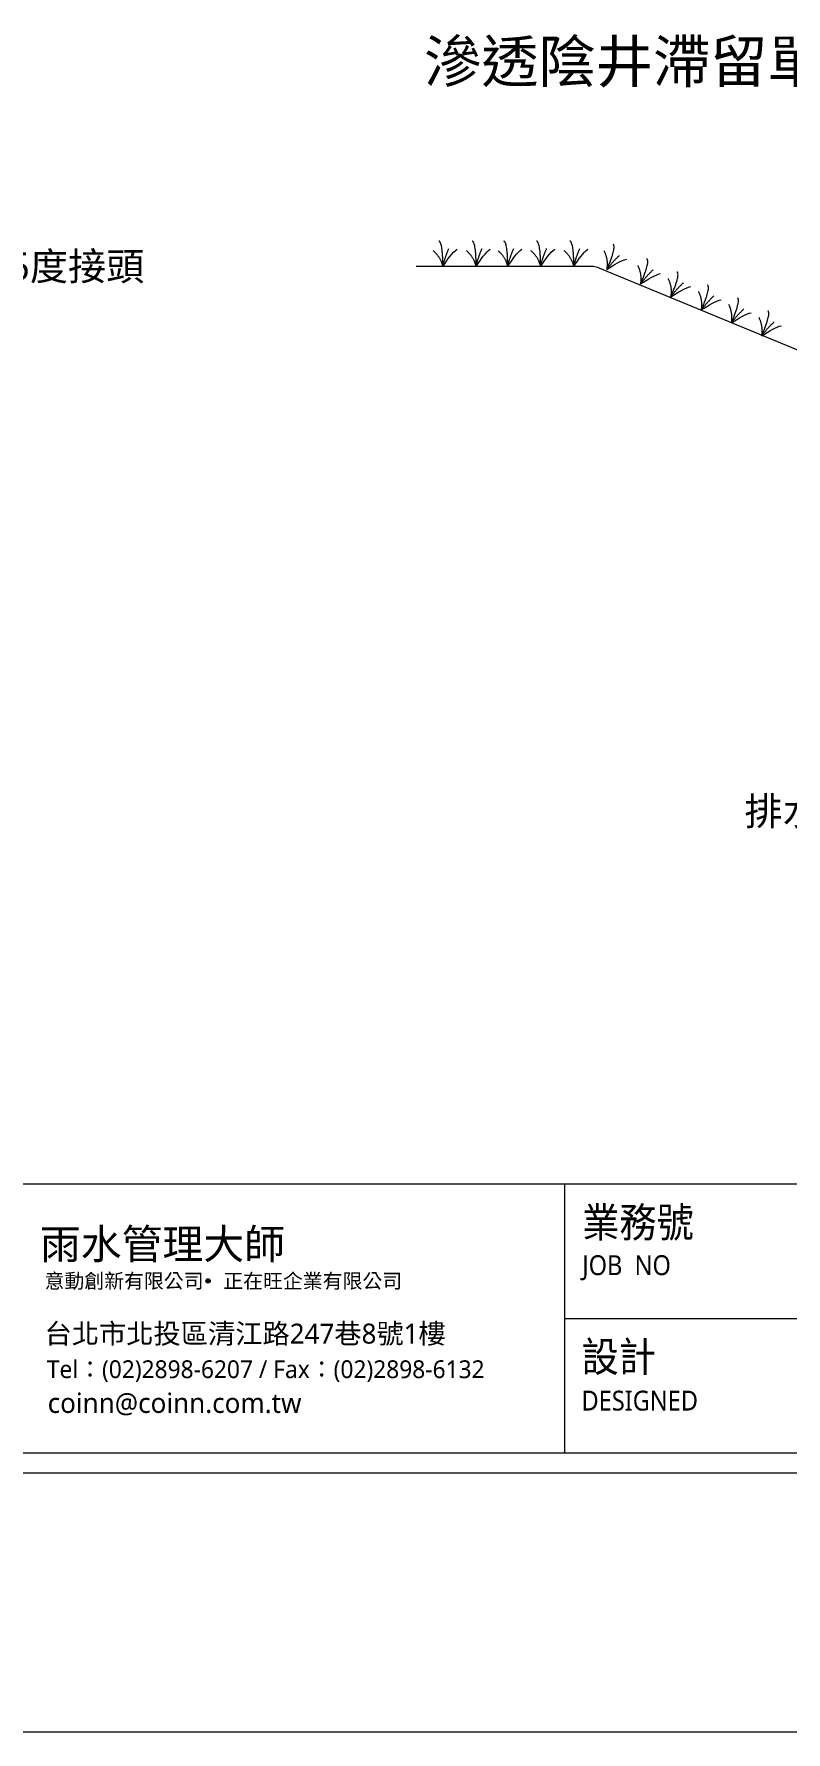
# Model space of a CAD drawing. Header units: millimetres. Extents: x 4229 to 8429, y -1187 to 1783.
# Drawn here: x 5417 to 5955, y -1187 to 27 of the extents above; entities that cross this region are included whole.
import ezdxf
from ezdxf.enums import TextEntityAlignment as Align

# ---------------------------------------------------------------- set-up
doc = ezdxf.new("R2010")
doc.units = ezdxf.units.MM
doc.styles.add('圖框文字', font='Microsoft JhengHei.ttf')
doc.styles.add('微軟正黑體-20', font='Microsoft JhengHei.ttf', dxfattribs={"height": 20})
doc.styles.add('微軟正黑體-30', font='Microsoft JhengHei.ttf', dxfattribs={"height": 30})

msp = doc.modelspace()

# ---------------------------------------------------------------- hatches: boundary and pattern name
at = {"lineweight": 5}
h = msp.add_hatch(color=256, dxfattribs=at)
h.dxf.hatch_style = 1
h.paths.add_polyline_path([(5542.8, -864.8, 1), (5539.7, -864.8, 1)])

# ---------------------------------------------------------------- linework, layer by layer
for p, q in [((5816, -139), (5690.1, -139)), ((6085, -249.3), (5819.8, -139.7)), ((8241.9, -795.5, 163.2), (4416, -795.5, 163.2)), ((8241.9, -795.5, 326.4), (4416, -795.5, 326.4)), ((8241.9, -795.5, 326.4), (4416, -795.5, 326.4)), ((5796.2, -795.5, 326.4), (5796.2, -987.8, 326.4)), ((5796.2, -891.6, 326.4), (6244.4, -891.6, 326.4)), ((4416, -987.8, 326.4), (8241.9, -987.8, 326.4)), ((8429, -1187.5, 163.2), (4229, -1187.5, 163.2))]:
    msp.add_line(p, q, dxfattribs=at)
at = {"color": 4, "lineweight": 5}
msp.add_line((4401.8, -1002, 326.4), (8256.2, -1002, 326.4), dxfattribs=at)
at = {"lineweight": 5}
msp.add_circle((5541.2, -864.8, 163.2), 1.56, dxfattribs=at)
msp.add_arc((5816, -149), 10, 67.5605, 90, dxfattribs=at)
for points, degree in [([(5709.2, -139), (5709.2, -121.5), (5706.3, -120.8)], 2), ([(5733, -139), (5733, -121.5), (5730.1, -120.8)], 2), ([(5755.6, -139), (5755.6, -121.5), (5752.7, -120.8)], 2), ([(5779.1, -139), (5779.1, -121.5), (5776.2, -120.8)], 2), ([(5802.9, -139), (5802.9, -121.5), (5800, -120.8)], 2), ([(5709.2, -139), (5708, -132.7), (5702.3, -127.7)], 2), ([(5709.2, -139), (5710.8, -132.3), (5713.5, -126.2)], 2), ([(5709.2, -139), (5712.8, -133.7), (5716, -129), (5719.4, -126.7)], 3), ([(5733, -139), (5731.7, -132.7), (5726.1, -127.7)], 2), ([(5733, -139), (5734.5, -132.3), (5737.3, -126.2)], 2), ([(5733, -139), (5736.5, -133.7), (5739.8, -129), (5743.1, -126.7)], 3), ([(5755.6, -139), (5754.4, -132.7), (5748.7, -127.7)], 2), ([(5755.6, -139), (5757.2, -132.3), (5759.9, -126.2)], 2), ([(5755.6, -139), (5759.1, -133.7), (5762.4, -129), (5765.7, -126.7)], 3), ([(5779.1, -139), (5777.9, -132.7), (5772.2, -127.7)], 2), ([(5779.1, -139), (5780.7, -132.3), (5783.4, -126.2)], 2), ([(5779.1, -139), (5782.7, -133.7), (5785.9, -129), (5789.3, -126.7)], 3), ([(5802.9, -139), (5801.6, -132.7), (5796, -127.7)], 2), ([(5802.9, -139), (5804.4, -132.3), (5807.2, -126.2)], 2), ([(5802.9, -139), (5806.4, -133.7), (5809.7, -129), (5813, -126.7)], 3), ([(5826.6, -141.1), (5827.9, -134.7), (5824.7, -127.9)], 2), ([(5826.6, -141.1), (5833.5, -125), (5831.1, -123.2)], 2), ([(5826.6, -141.1), (5830.7, -135.5), (5835.6, -131)], 2), ([(5850.7, -151.4), (5857.6, -135.4), (5855.2, -133.6)], 2), ([(5826.6, -141.1), (5831.9, -137.6), (5836.8, -134.5), (5840.7, -133.8)], 3), ([(5850.7, -151.4), (5852, -145.1), (5848.8, -138.3)], 2), ([(5850.7, -151.4), (5854.8, -145.9), (5859.7, -141.3)], 2), ([(5850.7, -151.4), (5856, -148), (5860.9, -144.9), (5864.8, -144.1)], 3), ([(5872.3, -160.7), (5879.2, -144.7), (5876.8, -142.9)], 2), ([(5872.3, -160.7), (5873.7, -154.4), (5870.5, -147.6)], 2), ([(5872.3, -160.7), (5876.4, -155.2), (5881.3, -150.6)], 2), ([(5872.3, -160.7), (5877.6, -157.3), (5882.5, -154.2), (5886.5, -153.4)], 3), ([(5894.1, -170.1), (5895.5, -163.8), (5892.2, -157)], 2), ([(5894.1, -170.1), (5901, -154.1), (5898.6, -152.3)], 2), ([(5894.1, -170.1), (5898.2, -164.6), (5903.1, -160)], 2), ([(5894.1, -170.1), (5899.4, -166.7), (5904.3, -163.6), (5908.3, -162.8)], 3), ([(5915.6, -179.4), (5917, -173), (5913.8, -166.2)], 2), ([(5915.6, -179.4), (5922.5, -163.3), (5920.1, -161.5)], 2), ([(5915.6, -179.4), (5919.7, -173.8), (5924.6, -169.3)], 2), ([(5915.6, -179.4), (5920.9, -175.9), (5925.8, -172.8), (5929.8, -172.1)], 3), ([(5937.3, -188.7), (5938.6, -182.3), (5935.4, -175.5)], 2), ([(5937.3, -188.7), (5944.1, -172.6), (5941.8, -170.8)], 2), ([(5937.3, -188.7), (5941.3, -183.1), (5946.3, -178.6)], 2), ([(5937.3, -188.7), (5942.6, -185.2), (5947.4, -182.1), (5951.4, -181.4)], 3)]:
    msp.add_open_spline(points, degree=degree, dxfattribs=at)

# ---------------------------------------------------------------- texts
for s, height, style, p in [('滲透陰井滯留單元 埋設剖面', 30, '微軟正黑體-30', (5695.8, -7.3, 326.4)), ('雙通135度接頭', 20, '微軟正黑體-20', (5314.5, -148.9)), ('排水方向', 20, '微軟正黑體-20', (5925, -538.7)), ('意動創新有限公司    正在旺企業有限公司', 10.422, '圖框文字', (5424.3, -870, 326.4)), ('台北市北投區清江路247巷8號1樓', 14.283, '圖框文字', (5424.3, -909.6, 326.4)), ('coinn@coinn.com.tw', 14.283, '圖框文字', (5426.5, -959.2, 326.4))]:
    msp.add_text(s, height=height, dxfattribs=dict(at, style=style)).set_placement(p)
at = {"color": 3, "lineweight": 5, "style": '圖框文字', "width": 0.91}
for s, p in [('業務號', (5808.9, -822.9, 326.4)), ('設計', (5808.4, -919, 326.4))]:
    msp.add_text(s, height=21.43, dxfattribs=at).set_placement(p, align=Align.MIDDLE_LEFT)
at = {"color": 4, "lineweight": 5, "style": '圖框文字'}
msp.add_text('雨水管理大師', height=21.43, dxfattribs=at).set_placement((5420.9, -849.1, 326.4))
at = {"lineweight": 5, "style": '圖框文字', "width": 0.91}
for s, p in [('JOB  NO', (5808.9, -853.5, 326.4)), ('DESIGNED', (5808.4, -950.4, 326.4))]:
    msp.add_text(s, height=14.21, dxfattribs=at).set_placement(p, align=Align.MIDDLE_LEFT)
at = {"lineweight": 5, "style": '圖框文字', "width": 0.98}
msp.add_text('Tel：(02)2898-6207 / Fax：(02)2898-6132', height=12.739, dxfattribs=at).set_placement((5425.9, -934.3, 326.4))

doc.saveas('drawing.dxf')
